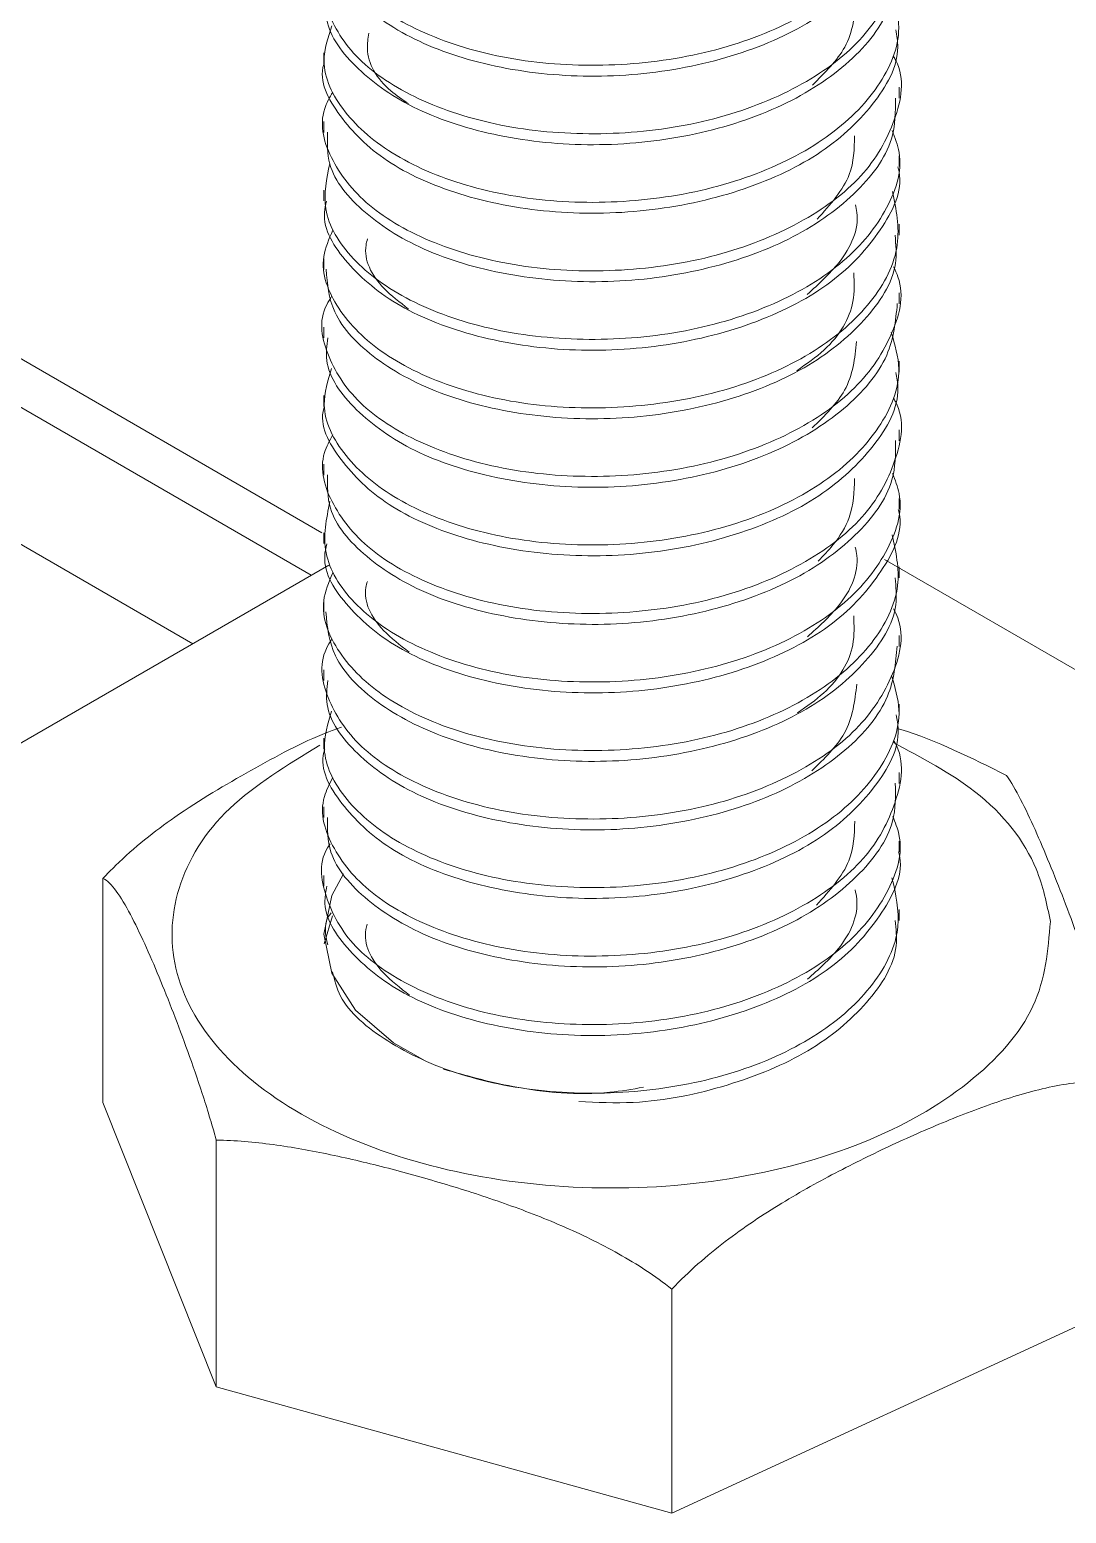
# Model space of a CAD drawing. Extents: x -976302 to -776254, y 5665 to 231437.
# Drawn here: x -788594.1 to -788485.3, y 78629.4 to 78785.1 of the extents above; entities that cross this region are included whole.
import ezdxf

# ---------------------------------------------------------------- set-up
doc = ezdxf.new("R2010")
doc.units = 0
doc.header["$LTSCALE"] = 1000
doc.header["$MEASUREMENT"] = 0

msp = doc.modelspace()

# ---------------------------------------------------------------- linework, layer by layer
at = {"linetype": 'Continuous', "lineweight": 15}
for p, q in [((-788563.43, 78732.34), (-788650.86, 78782.81)), ((-788563.43, 78732.34), (-788650.86, 78782.81)), ((-788563.25, 78782.68), (-788563.25, 78781.53)), ((-788563.25, 78782.68), (-788563.25, 78781.53)), ((-788564.55, 78727.88), (-788655.28, 78780.26)), ((-788564.55, 78727.88), (-788655.28, 78780.26)), ((-788502.86, 78777.94), (-788502.86, 78779.08)), ((-788502.86, 78777.94), (-788502.86, 78779.08)), ((-788563.25, 78775.48), (-788563.25, 78774.35)), ((-788563.25, 78775.48), (-788563.25, 78774.35)), ((-788577, 78720.69), (-788667.74, 78773.07)), ((-788577, 78720.69), (-788667.74, 78773.07)), ((-788502.86, 78770.75), (-788502.86, 78771.89)), ((-788502.86, 78770.75), (-788502.86, 78771.89)), ((-788563.25, 78768.29), (-788563.25, 78767.15)), ((-788563.25, 78768.29), (-788563.25, 78767.15)), ((-788502.86, 78763.56), (-788502.86, 78764.7)), ((-788502.86, 78763.56), (-788502.86, 78764.7)), ((-788563.25, 78761.11), (-788563.25, 78759.96)), ((-788563.25, 78761.11), (-788563.25, 78759.96)), ((-788502.86, 78756.37), (-788502.86, 78757.51)), ((-788502.86, 78756.37), (-788502.86, 78757.51)), ((-788563.25, 78753.91), (-788563.25, 78752.77)), ((-788563.25, 78753.91), (-788563.25, 78752.77)), ((-788502.86, 78749.18), (-788502.86, 78750.32)), ((-788502.86, 78749.18), (-788502.86, 78750.32)), ((-788563.25, 78746.72), (-788563.25, 78745.58)), ((-788563.25, 78746.72), (-788563.25, 78745.58)), ((-788502.86, 78741.99), (-788502.86, 78743.12)), ((-788502.86, 78741.99), (-788502.86, 78743.12)), ((-788563.25, 78739.53), (-788563.25, 78738.39)), ((-788563.25, 78739.53), (-788563.25, 78738.39)), ((-788502.86, 78734.79), (-788502.86, 78735.94)), ((-788502.86, 78734.79), (-788502.86, 78735.94)), ((-788563.25, 78732.34), (-788563.25, 78731.2)), ((-788563.25, 78732.34), (-788563.25, 78731.2)), ((-788504.39, 78729.51), (-788387.16, 78661.84)), ((-788504.39, 78729.51), (-788387.16, 78661.84)), ((-788678.95, 78661.84), (-788562.71, 78728.94)), ((-788678.95, 78661.84), (-788562.71, 78728.94)), ((-788502.86, 78727.61), (-788502.86, 78728.74)), ((-788502.86, 78727.61), (-788502.86, 78728.74)), ((-788563.25, 78725.15), (-788563.25, 78724.01)), ((-788563.25, 78725.15), (-788563.25, 78724.01)), ((-788502.86, 78720.41), (-788502.86, 78721.55)), ((-788502.86, 78720.41), (-788502.86, 78721.55)), ((-788563.25, 78717.96), (-788563.25, 78716.82)), ((-788563.25, 78717.96), (-788563.25, 78716.82)), ((-788502.86, 78713.22), (-788502.86, 78714.36)), ((-788502.86, 78713.22), (-788502.86, 78714.36)), ((-788563.25, 78710.77), (-788563.25, 78709.62)), ((-788563.25, 78710.77), (-788563.25, 78709.62)), ((-788502.86, 78706.03), (-788502.86, 78707.17)), ((-788502.86, 78706.03), (-788502.86, 78707.17)), ((-788563.25, 78703.58), (-788563.25, 78702.44)), ((-788563.25, 78703.58), (-788563.25, 78702.44)), ((-788502.86, 78698.84), (-788502.86, 78699.98)), ((-788502.86, 78698.84), (-788502.86, 78699.98)), ((-788586.43, 78672.54), (-788586.43, 78696.06)), ((-788586.43, 78672.54), (-788586.43, 78696.06)), ((-788563.25, 78696.38), (-788563.25, 78695.25)), ((-788563.25, 78696.38), (-788563.25, 78695.25)), ((-788562.32, 78692.14), (-788563.22, 78689.2)), ((-788562.32, 78692.14), (-788563.22, 78689.2)), ((-788502.86, 78691.65), (-788502.86, 78692.79)), ((-788502.86, 78691.65), (-788502.86, 78692.79)), ((-788586.43, 78672.54), (-788574.52, 78642.7)), ((-788586.43, 78672.54), (-788574.52, 78642.7)), ((-788574.52, 78642.7), (-788574.52, 78668.59)), ((-788574.52, 78642.7), (-788574.52, 78668.59)), ((-788526.7, 78629.43), (-788526.7, 78652.95)), ((-788526.7, 78629.43), (-788526.7, 78652.95)), ((-788526.71, 78629.43), (-788479.69, 78651.14)), ((-788526.71, 78629.43), (-788479.69, 78651.14)), ((-788574.52, 78642.7), (-788526.7, 78629.43)), ((-788574.52, 78642.7), (-788526.7, 78629.43))]:
    msp.add_line(p, q, dxfattribs=at)
at = {"linetype": 'Continuous', "lineweight": 15, "flags": 128}
msp.add_lwpolyline([(-788561.18, 78696.53), (-788562.4, 78694.28), (-788563.25, 78690.19), (-788562.4, 78686.1), (-788559.92, 78682.24), (-788555.94, 78678.82), (-788552.62, 78676.92)], dxfattribs=at)
msp.add_lwpolyline([(-788561.18, 78696.53), (-788562.4, 78694.28), (-788563.25, 78690.19), (-788562.4, 78686.1), (-788559.92, 78682.24), (-788555.94, 78678.82), (-788552.62, 78676.92)], dxfattribs=at)
at = {"linetype": 'Continuous', "lineweight": 15}
for points, knots in [([(-788562.3, 78800.04), (-788562.69, 78799.17), (-788563.89, 78796.52), (-788562.18, 78791.85), (-788557.5, 78787), (-788549.87, 78783.32), (-788540.4, 78781.31), (-788530.08, 78781.3), (-788520.1, 78783.21), (-788511.57, 78787.04), (-788505.54, 78792.2), (-788502.41, 78798.2), (-788503.16, 78802.21), (-788503.52, 78804.14)], [0, 0, 0, 0, 0.047405, 0.143403, 0.239375, 0.335368, 0.431341, 0.527314, 0.623301, 0.719274, 0.815275, 0.911245, 1, 1, 1, 1]), ([(-788562.3, 78800.04), (-788562.69, 78799.17), (-788563.89, 78796.52), (-788562.18, 78791.85), (-788557.5, 78787), (-788549.87, 78783.32), (-788540.4, 78781.31), (-788530.08, 78781.3), (-788520.1, 78783.21), (-788511.57, 78787.04), (-788505.54, 78792.2), (-788502.41, 78798.2), (-788503.16, 78802.21), (-788503.52, 78804.14)], [0, 0, 0, 0, 0.047405, 0.143403, 0.239375, 0.335368, 0.431341, 0.527314, 0.623301, 0.719274, 0.815275, 0.911245, 1, 1, 1, 1]), ([(-788503.29, 78799.52), (-788503.21, 78798.46), (-788502.97, 78795.31), (-788506.28, 78790.3), (-788512.62, 78785.23), (-788521.44, 78781.73), (-788531.53, 78780.01), (-788541.8, 78780.37), (-788551.1, 78782.6), (-788558.26, 78786.48), (-788562.64, 78791.17), (-788562.87, 78794.47), (-788562.97, 78795.93)], [0, 0, 0, 0, 0.054268, 0.16175, 0.269229, 0.376725, 0.484198, 0.591701, 0.699177, 0.80667, 0.914149, 1, 1, 1, 1]), ([(-788503.29, 78799.52), (-788503.21, 78798.46), (-788502.97, 78795.31), (-788506.28, 78790.3), (-788512.62, 78785.23), (-788521.44, 78781.73), (-788531.53, 78780.01), (-788541.8, 78780.37), (-788551.1, 78782.6), (-788558.26, 78786.48), (-788562.64, 78791.17), (-788562.87, 78794.47), (-788562.97, 78795.93)], [0, 0, 0, 0, 0.054268, 0.16175, 0.269229, 0.376725, 0.484198, 0.591701, 0.699177, 0.80667, 0.914149, 1, 1, 1, 1]), ([(-788562.44, 78793.09), (-788562.6, 78792.85), (-788563.89, 78790.89), (-788563.11, 78786.8), (-788559.79, 78781.61), (-788553.14, 78777.42), (-788544.3, 78774.68), (-788534.18, 78773.89), (-788523.92, 78775.02), (-788514.72, 78778.14), (-788507.5, 78782.84), (-788503.47, 78788.63), (-788502.17, 78793.35), (-788503.26, 78795.74), (-788503.44, 78796.12)], [0, 0, 0, 0, 0.013548, 0.11036, 0.207166, 0.30397, 0.400787, 0.497585, 0.594411, 0.691211, 0.78803, 0.884832, 0.981632, 1, 1, 1, 1]), ([(-788562.44, 78793.09), (-788562.6, 78792.85), (-788563.89, 78790.89), (-788563.11, 78786.8), (-788559.79, 78781.61), (-788553.14, 78777.42), (-788544.3, 78774.68), (-788534.18, 78773.89), (-788523.92, 78775.02), (-788514.72, 78778.14), (-788507.5, 78782.84), (-788503.47, 78788.63), (-788502.17, 78793.35), (-788503.26, 78795.74), (-788503.44, 78796.12)], [0, 0, 0, 0, 0.013548, 0.11036, 0.207166, 0.30397, 0.400787, 0.497585, 0.594411, 0.691211, 0.78803, 0.884832, 0.981632, 1, 1, 1, 1]), ([(-788503.02, 78792.33), (-788503.22, 78790.45), (-788503.66, 78786.48), (-788508.45, 78780.95), (-788515.88, 78776.45), (-788525.33, 78773.63), (-788535.63, 78772.71), (-788545.64, 78773.86), (-788554.27, 78776.75), (-788560.31, 78781.18), (-788563.29, 78785.42), (-788562.94, 78787.98), (-788562.83, 78788.72)], [0, 0, 0, 0, 0.096776, 0.204261, 0.311765, 0.419251, 0.526735, 0.634237, 0.741721, 0.849238, 0.956718, 1, 1, 1, 1]), ([(-788503.02, 78792.33), (-788503.22, 78790.45), (-788503.66, 78786.48), (-788508.45, 78780.95), (-788515.88, 78776.45), (-788525.33, 78773.63), (-788535.63, 78772.71), (-788545.64, 78773.86), (-788554.27, 78776.75), (-788560.31, 78781.18), (-788563.29, 78785.42), (-788562.94, 78787.98), (-788562.83, 78788.72)], [0, 0, 0, 0, 0.096776, 0.204261, 0.311765, 0.419251, 0.526735, 0.634237, 0.741721, 0.849238, 0.956718, 1, 1, 1, 1]), ([(-788562.39, 78785.54), (-788562.8, 78784.32), (-788563.81, 78781.29), (-788561.46, 78776.37), (-788556.1, 78771.74), (-788548, 78768.35), (-788538.25, 78766.77), (-788527.91, 78767.15), (-788518.15, 78769.49), (-788510.05, 78773.65), (-788504.67, 78779.04), (-788502.32, 78784.6), (-788503.29, 78788), (-788503.67, 78789.35)], [0, 0, 0, 0, 0.065693, 0.162499, 0.259287, 0.356102, 0.452886, 0.549682, 0.646476, 0.743265, 0.840071, 0.936856, 1, 1, 1, 1]), ([(-788562.39, 78785.54), (-788562.8, 78784.32), (-788563.81, 78781.29), (-788561.46, 78776.37), (-788556.1, 78771.74), (-788548, 78768.35), (-788538.25, 78766.77), (-788527.91, 78767.15), (-788518.15, 78769.49), (-788510.05, 78773.65), (-788504.67, 78779.04), (-788502.32, 78784.6), (-788503.29, 78788), (-788503.67, 78789.35)], [0, 0, 0, 0, 0.065693, 0.162499, 0.259287, 0.356102, 0.452886, 0.549682, 0.646476, 0.743265, 0.840071, 0.936856, 1, 1, 1, 1]), ([(-788507.34, 78788.36), (-788507.52, 78786.62), (-788507.85, 78783.36), (-788510.66, 78780.59), (-788511.97, 78779.29)], [0, 0, 0, 0, 0.5310077, 1, 1, 1, 1]), ([(-788507.34, 78788.36), (-788507.52, 78786.62), (-788507.85, 78783.36), (-788510.66, 78780.59), (-788511.97, 78779.29)], [0, 0, 0, 0, 0.5310077, 1, 1, 1, 1]), ([(-788503.22, 78785.12), (-788503.11, 78784.51), (-788502.66, 78781.81), (-788505.33, 78777.13), (-788511.02, 78771.79), (-788519.45, 78767.95), (-788529.35, 78765.83), (-788539.69, 78765.74), (-788549.25, 78767.61), (-788557.09, 78771.15), (-788561.8, 78776), (-788563.81, 78779.7), (-788563.24, 78781.51), (-788563.23, 78781.53)], [0, 0, 0, 0, 0.031542, 0.139054, 0.246551, 0.354079, 0.461572, 0.569088, 0.676587, 0.784091, 0.891601, 0.999094, 1, 1, 1, 1]), ([(-788503.22, 78785.12), (-788503.11, 78784.51), (-788502.66, 78781.81), (-788505.33, 78777.13), (-788511.02, 78771.79), (-788519.45, 78767.95), (-788529.35, 78765.83), (-788539.69, 78765.74), (-788549.25, 78767.61), (-788557.09, 78771.15), (-788561.8, 78776), (-788563.81, 78779.7), (-788563.24, 78781.51), (-788563.23, 78781.53)], [0, 0, 0, 0, 0.031542, 0.139054, 0.246551, 0.354079, 0.461572, 0.569088, 0.676587, 0.784091, 0.891601, 0.999094, 1, 1, 1, 1]), ([(-788554.34, 78777.36), (-788554.99, 78777.79), (-788557.41, 78779.41), (-788558.92, 78782.13), (-788558.6, 78784.2), (-788558.51, 78784.74)], [0, 0, 0, 0, 0.212983, 0.795127, 1, 1, 1, 1]), ([(-788554.34, 78777.36), (-788554.99, 78777.79), (-788557.41, 78779.41), (-788558.92, 78782.13), (-788558.6, 78784.2), (-788558.51, 78784.74)], [0, 0, 0, 0, 0.212983, 0.795127, 1, 1, 1, 1]), ([(-788562.31, 78778.58), (-788562.63, 78778), (-788563.91, 78775.68), (-788562.69, 78771.27), (-788558.62, 78766.25), (-788551.44, 78762.31), (-788542.24, 78759.96), (-788531.99, 78759.58), (-788521.85, 78761.14), (-788513.01, 78764.64), (-788506.33, 78769.61), (-788503.03, 78775.56), (-788502.18, 78780.07), (-788503.36, 78782.18), (-788503.44, 78782.32)], [0, 0, 0, 0, 0.031705, 0.12786, 0.223995, 0.32014, 0.41628, 0.512412, 0.608567, 0.704702, 0.800863, 0.896994, 0.993135, 1, 1, 1, 1]), ([(-788562.31, 78778.58), (-788562.63, 78778), (-788563.91, 78775.68), (-788562.69, 78771.27), (-788558.62, 78766.25), (-788551.44, 78762.31), (-788542.24, 78759.96), (-788531.99, 78759.58), (-788521.85, 78761.14), (-788513.01, 78764.64), (-788506.33, 78769.61), (-788503.03, 78775.56), (-788502.18, 78780.07), (-788503.36, 78782.18), (-788503.44, 78782.32)], [0, 0, 0, 0, 0.031705, 0.12786, 0.223995, 0.32014, 0.41628, 0.512412, 0.608567, 0.704702, 0.800863, 0.896994, 0.993135, 1, 1, 1, 1]), ([(-788503.23, 78777.95), (-788503.24, 78776.51), (-788503.27, 78772.97), (-788507.23, 78767.7), (-788514.1, 78762.88), (-788523.24, 78759.7), (-788533.45, 78758.35), (-788543.61, 78759.08), (-788552.62, 78761.62), (-788559.28, 78765.77), (-788562.97, 78770.27), (-788562.88, 78773.23), (-788562.84, 78774.36)], [0, 0, 0, 0, 0.074146, 0.18162, 0.289101, 0.396583, 0.504052, 0.61155, 0.719023, 0.826523, 0.933992, 1, 1, 1, 1]), ([(-788503.23, 78777.95), (-788503.24, 78776.51), (-788503.27, 78772.97), (-788507.23, 78767.7), (-788514.1, 78762.88), (-788523.24, 78759.7), (-788533.45, 78758.35), (-788543.61, 78759.08), (-788552.62, 78761.62), (-788559.28, 78765.77), (-788562.97, 78770.27), (-788562.88, 78773.23), (-788562.84, 78774.36)], [0, 0, 0, 0, 0.074146, 0.18162, 0.289101, 0.396583, 0.504052, 0.61155, 0.719023, 0.826523, 0.933992, 1, 1, 1, 1]), ([(-788562.61, 78771.07), (-788562.94, 78769.48), (-788563.67, 78766.07), (-788560.59, 78760.92), (-788554.58, 78756.53), (-788546.05, 78753.47), (-788536.09, 78752.31), (-788525.76, 78753.09), (-788516.28, 78755.86), (-788508.64, 78760.31), (-788503.97, 78765.92), (-788502.23, 78770.99), (-788503.29, 78773.79), (-788503.58, 78774.56)], [0, 0, 0, 0, 0.084846, 0.182445, 0.280032, 0.377646, 0.475231, 0.572838, 0.670427, 0.768023, 0.865619, 0.963203, 1, 1, 1, 1]), ([(-788562.61, 78771.07), (-788562.94, 78769.48), (-788563.67, 78766.07), (-788560.59, 78760.92), (-788554.58, 78756.53), (-788546.05, 78753.47), (-788536.09, 78752.31), (-788525.76, 78753.09), (-788516.28, 78755.86), (-788508.64, 78760.31), (-788503.97, 78765.92), (-788502.23, 78770.99), (-788503.29, 78773.79), (-788503.58, 78774.56)], [0, 0, 0, 0, 0.084846, 0.182445, 0.280032, 0.377646, 0.475231, 0.572838, 0.670427, 0.768023, 0.865619, 0.963203, 1, 1, 1, 1]), ([(-788507.54, 78773.98), (-788507.57, 78772.61), (-788507.63, 78769.5), (-788510.09, 78766.76), (-788511.47, 78765.24)], [0, 0, 0, 0, 0.441804, 1, 1, 1, 1]), ([(-788507.54, 78773.98), (-788507.57, 78772.61), (-788507.63, 78769.5), (-788510.09, 78766.76), (-788511.47, 78765.24)], [0, 0, 0, 0, 0.441804, 1, 1, 1, 1]), ([(-788502.99, 78770.74), (-788502.95, 78770.56), (-788502.39, 78768.33), (-788504.55, 78763.99), (-788509.53, 78758.44), (-788517.53, 78754.23), (-788527.19, 78751.74), (-788537.54, 78751.2), (-788547.35, 78752.69), (-788555.63, 78755.89), (-788561.08, 78760.54), (-788563.55, 78764.52), (-788563.05, 78766.74), (-788562.96, 78767.14)], [0, 0, 0, 0, 0.0089214, 0.1164504, 0.2239556, 0.3314898, 0.4389908, 0.5465025, 0.6540168, 0.7615225, 0.869052, 0.9765539, 1, 1, 1, 1]), ([(-788502.99, 78770.74), (-788502.95, 78770.56), (-788502.39, 78768.33), (-788504.55, 78763.99), (-788509.53, 78758.44), (-788517.53, 78754.23), (-788527.19, 78751.74), (-788537.54, 78751.2), (-788547.35, 78752.69), (-788555.63, 78755.89), (-788561.08, 78760.54), (-788563.55, 78764.52), (-788563.05, 78766.74), (-788562.96, 78767.14)], [0, 0, 0, 0, 0.0089214, 0.1164504, 0.2239556, 0.3314898, 0.4389908, 0.5465025, 0.6540168, 0.7615225, 0.869052, 0.9765539, 1, 1, 1, 1]), ([(-788562.3, 78764.08), (-788562.7, 78763.16), (-788563.88, 78760.46), (-788562.1, 78755.76), (-788557.33, 78750.94), (-788549.64, 78747.28), (-788540.13, 78745.33), (-788529.8, 78745.37), (-788519.85, 78747.34), (-788511.37, 78751.2), (-788505.42, 78756.4), (-788502.4, 78762.34), (-788503.18, 78766.28), (-788503.55, 78768.13)], [0, 0, 0, 0, 0.0496973, 0.1457928, 0.2418634, 0.3379551, 0.4340247, 0.5300968, 0.6261802, 0.7222508, 0.8183488, 0.9144162, 1, 1, 1, 1]), ([(-788562.3, 78764.08), (-788562.7, 78763.16), (-788563.88, 78760.46), (-788562.1, 78755.76), (-788557.33, 78750.94), (-788549.64, 78747.28), (-788540.13, 78745.33), (-788529.8, 78745.37), (-788519.85, 78747.34), (-788511.37, 78751.2), (-788505.42, 78756.4), (-788502.4, 78762.34), (-788503.18, 78766.28), (-788503.55, 78768.13)], [0, 0, 0, 0, 0.0496973, 0.1457928, 0.2418634, 0.3379551, 0.4340247, 0.5300968, 0.6261802, 0.7222508, 0.8183488, 0.9144162, 1, 1, 1, 1]), ([(-788507.45, 78766.76), (-788507.39, 78766.49), (-788506.94, 78764.44), (-788508.49, 78760.98), (-788511.32, 78758.42), (-788512.5, 78757.35)], [0, 0, 0, 0, 0.081162, 0.61547, 1, 1, 1, 1]), ([(-788507.45, 78766.76), (-788507.39, 78766.49), (-788506.94, 78764.44), (-788508.49, 78760.98), (-788511.32, 78758.42), (-788512.5, 78757.35)], [0, 0, 0, 0, 0.081162, 0.61547, 1, 1, 1, 1]), ([(-788503.29, 78763.56), (-788503.2, 78762.56), (-788502.93, 78759.47), (-788506.16, 78754.5), (-788512.41, 78749.39), (-788521.19, 78745.85), (-788531.26, 78744.08), (-788541.54, 78744.38), (-788550.88, 78746.56), (-788558.11, 78750.4), (-788562.59, 78755.12), (-788562.87, 78758.46), (-788563, 78759.98)], [0, 0, 0, 0, 0.051416, 0.158901, 0.266381, 0.37388, 0.481355, 0.588859, 0.696337, 0.80383, 0.911311, 1, 1, 1, 1]), ([(-788503.29, 78763.56), (-788503.2, 78762.56), (-788502.93, 78759.47), (-788506.16, 78754.5), (-788512.41, 78749.39), (-788521.19, 78745.85), (-788531.26, 78744.08), (-788541.54, 78744.38), (-788550.88, 78746.56), (-788558.11, 78750.4), (-788562.59, 78755.12), (-788562.87, 78758.46), (-788563, 78759.98)], [0, 0, 0, 0, 0.051416, 0.158901, 0.266381, 0.37388, 0.481355, 0.588859, 0.696337, 0.80383, 0.911311, 1, 1, 1, 1]), ([(-788554.34, 78755.81), (-788555.26, 78756.51), (-788557.81, 78758.45), (-788559.17, 78761.21), (-788558.72, 78762.95), (-788558.66, 78763.17)], [0, 0, 0, 0, 0.3307611, 0.9151325, 1, 1, 1, 1]), ([(-788554.34, 78755.81), (-788555.26, 78756.51), (-788557.81, 78758.45), (-788559.17, 78761.21), (-788558.72, 78762.95), (-788558.66, 78763.17)], [0, 0, 0, 0, 0.3307611, 0.9151325, 1, 1, 1, 1]), ([(-788562.42, 78757.12), (-788562.6, 78756.83), (-788563.9, 78754.84), (-788563.07, 78750.7), (-788559.65, 78745.53), (-788552.94, 78741.37), (-788544.05, 78738.68), (-788533.9, 78737.94), (-788523.66, 78739.13), (-788514.5, 78742.29), (-788507.35, 78747.03), (-788503.41, 78752.83), (-788502.17, 78757.53), (-788503.27, 78759.89), (-788503.44, 78760.24)], [0, 0, 0, 0, 0.015848, 0.112575, 0.209294, 0.306013, 0.402742, 0.499454, 0.596194, 0.692909, 0.789642, 0.886357, 0.983072, 1, 1, 1, 1]), ([(-788562.42, 78757.12), (-788562.6, 78756.83), (-788563.9, 78754.84), (-788563.07, 78750.7), (-788559.65, 78745.53), (-788552.94, 78741.37), (-788544.05, 78738.68), (-788533.9, 78737.94), (-788523.66, 78739.13), (-788514.5, 78742.29), (-788507.35, 78747.03), (-788503.41, 78752.83), (-788502.17, 78757.53), (-788503.27, 78759.89), (-788503.44, 78760.24)], [0, 0, 0, 0, 0.015848, 0.112575, 0.209294, 0.306013, 0.402742, 0.499454, 0.596194, 0.692909, 0.789642, 0.886357, 0.983072, 1, 1, 1, 1]), ([(-788507.63, 78759.59), (-788507.58, 78758.59), (-788507.45, 78755.79), (-788509.64, 78752.1), (-788512.59, 78750.04), (-788513.6, 78749.34)], [0, 0, 0, 0, 0.26816, 0.751203, 1, 1, 1, 1]), ([(-788507.63, 78759.59), (-788507.58, 78758.59), (-788507.45, 78755.79), (-788509.64, 78752.1), (-788512.59, 78750.04), (-788513.6, 78749.34)], [0, 0, 0, 0, 0.26816, 0.751203, 1, 1, 1, 1]), ([(-788503.05, 78756.38), (-788503.23, 78754.55), (-788503.61, 78750.64), (-788508.29, 78745.14), (-788515.65, 78740.6), (-788525.06, 78737.73), (-788535.36, 78736.76), (-788545.39, 78737.85), (-788554.07, 78740.7), (-788560.18, 78745.1), (-788563.25, 78749.37), (-788562.93, 78751.98), (-788562.83, 78752.77)], [0, 0, 0, 0, 0.093947, 0.201429, 0.30893, 0.416414, 0.523895, 0.631395, 0.738877, 0.846391, 0.953869, 1, 1, 1, 1]), ([(-788503.05, 78756.38), (-788503.23, 78754.55), (-788503.61, 78750.64), (-788508.29, 78745.14), (-788515.65, 78740.6), (-788525.06, 78737.73), (-788535.36, 78736.76), (-788545.39, 78737.85), (-788554.07, 78740.7), (-788560.18, 78745.1), (-788563.25, 78749.37), (-788562.93, 78751.98), (-788562.83, 78752.77)], [0, 0, 0, 0, 0.093947, 0.201429, 0.30893, 0.416414, 0.523895, 0.631395, 0.738877, 0.846391, 0.953869, 1, 1, 1, 1]), ([(-788562.42, 78749.57), (-788562.82, 78748.3), (-788563.79, 78745.23), (-788561.36, 78740.28), (-788555.91, 78735.68), (-788547.76, 78732.33), (-788537.98, 78730.8), (-788527.64, 78731.23), (-788517.91, 78733.63), (-788509.87, 78737.82), (-788504.58, 78743.25), (-788502.31, 78748.74), (-788503.3, 78752.07), (-788503.68, 78753.34)], [0, 0, 0, 0, 0.067985, 0.164898, 0.261794, 0.358718, 0.455609, 0.552515, 0.649415, 0.746313, 0.843226, 0.940118, 1, 1, 1, 1]), ([(-788562.42, 78749.57), (-788562.82, 78748.3), (-788563.79, 78745.23), (-788561.36, 78740.28), (-788555.91, 78735.68), (-788547.76, 78732.33), (-788537.98, 78730.8), (-788527.64, 78731.23), (-788517.91, 78733.63), (-788509.87, 78737.82), (-788504.58, 78743.25), (-788502.31, 78748.74), (-788503.3, 78752.07), (-788503.68, 78753.34)], [0, 0, 0, 0, 0.067985, 0.164898, 0.261794, 0.358718, 0.455609, 0.552515, 0.649415, 0.746313, 0.843226, 0.940118, 1, 1, 1, 1]), ([(-788507.32, 78752.4), (-788507.51, 78750.65), (-788507.86, 78747.38), (-788510.68, 78744.61), (-788511.99, 78743.33)], [0, 0, 0, 0, 0.536601, 1, 1, 1, 1]), ([(-788507.32, 78752.4), (-788507.51, 78750.65), (-788507.86, 78747.38), (-788510.68, 78744.61), (-788511.99, 78743.33)], [0, 0, 0, 0, 0.536601, 1, 1, 1, 1]), ([(-788503.2, 78749.16), (-788503.1, 78748.61), (-788502.63, 78745.97), (-788505.23, 78741.33), (-788510.83, 78735.97), (-788519.21, 78732.07), (-788529.08, 78729.91), (-788539.42, 78729.77), (-788549.01, 78731.58), (-788556.91, 78735.09), (-788561.72, 78739.91), (-788563.78, 78743.64), (-788563.21, 78745.51), (-788563.19, 78745.57)], [0, 0, 0, 0, 0.028697, 0.136213, 0.243713, 0.351246, 0.458742, 0.566259, 0.673762, 0.781268, 0.888783, 0.996279, 1, 1, 1, 1]), ([(-788503.2, 78749.16), (-788503.1, 78748.61), (-788502.63, 78745.97), (-788505.23, 78741.33), (-788510.83, 78735.97), (-788519.21, 78732.07), (-788529.08, 78729.91), (-788539.42, 78729.77), (-788549.01, 78731.58), (-788556.91, 78735.09), (-788561.72, 78739.91), (-788563.78, 78743.64), (-788563.21, 78745.51), (-788563.19, 78745.57)], [0, 0, 0, 0, 0.028697, 0.136213, 0.243713, 0.351246, 0.458742, 0.566259, 0.673762, 0.781268, 0.888783, 0.996279, 1, 1, 1, 1]), ([(-788562.3, 78742.61), (-788562.64, 78741.99), (-788563.91, 78739.62), (-788562.62, 78735.17), (-788558.47, 78730.17), (-788551.22, 78726.28), (-788541.98, 78723.97), (-788531.72, 78723.65), (-788521.6, 78725.25), (-788512.8, 78728.8), (-788506.2, 78733.8), (-788502.99, 78739.77), (-788502.19, 78744.25), (-788503.38, 78746.33), (-788503.44, 78746.44)], [0, 0, 0, 0, 0.03395, 0.130027, 0.226081, 0.322147, 0.418206, 0.514257, 0.610331, 0.706386, 0.802467, 0.898517, 0.99458, 1, 1, 1, 1]), ([(-788562.3, 78742.61), (-788562.64, 78741.99), (-788563.91, 78739.62), (-788562.62, 78735.17), (-788558.47, 78730.17), (-788551.22, 78726.28), (-788541.98, 78723.97), (-788531.72, 78723.65), (-788521.6, 78725.25), (-788512.8, 78728.8), (-788506.2, 78733.8), (-788502.99, 78739.77), (-788502.19, 78744.25), (-788503.38, 78746.33), (-788503.44, 78746.44)], [0, 0, 0, 0, 0.03395, 0.130027, 0.226081, 0.322147, 0.418206, 0.514257, 0.610331, 0.706386, 0.802467, 0.898517, 0.99458, 1, 1, 1, 1]), ([(-788503.24, 78742), (-788503.24, 78740.61), (-788503.23, 78737.13), (-788507.09, 78731.89), (-788513.88, 78727.04), (-788522.98, 78723.81), (-788533.17, 78722.4), (-788543.36, 78723.08), (-788552.41, 78725.58), (-788559.14, 78729.69), (-788562.92, 78734.22), (-788562.87, 78737.23), (-788562.85, 78738.4)], [0, 0, 0, 0, 0.071299, 0.178773, 0.286252, 0.393736, 0.501204, 0.608703, 0.716175, 0.823673, 0.931143, 1, 1, 1, 1]), ([(-788503.24, 78742), (-788503.24, 78740.61), (-788503.23, 78737.13), (-788507.09, 78731.89), (-788513.88, 78727.04), (-788522.98, 78723.81), (-788533.17, 78722.4), (-788543.36, 78723.08), (-788552.41, 78725.58), (-788559.14, 78729.69), (-788562.92, 78734.22), (-788562.87, 78737.23), (-788562.85, 78738.4)], [0, 0, 0, 0, 0.071299, 0.178773, 0.286252, 0.393736, 0.501204, 0.608703, 0.716175, 0.823673, 0.931143, 1, 1, 1, 1]), ([(-788562.61, 78735.6), (-788562.97, 78733.8), (-788563.71, 78730.18), (-788560.48, 78724.84), (-788554.38, 78720.47), (-788545.81, 78717.46), (-788535.81, 78716.35), (-788525.5, 78717.19), (-788516.05, 78720), (-788508.47, 78724.49), (-788503.89, 78730.13), (-788502.22, 78735.13), (-788503.28, 78737.86), (-788503.55, 78738.55)], [0, 0, 0, 0, 0.095325, 0.192163, 0.288991, 0.385844, 0.482669, 0.579518, 0.676347, 0.773184, 0.87002, 0.966845, 1, 1, 1, 1]), ([(-788562.61, 78735.6), (-788562.97, 78733.8), (-788563.71, 78730.18), (-788560.48, 78724.84), (-788554.38, 78720.47), (-788545.81, 78717.46), (-788535.81, 78716.35), (-788525.5, 78717.19), (-788516.05, 78720), (-788508.47, 78724.49), (-788503.89, 78730.13), (-788502.22, 78735.13), (-788503.28, 78737.86), (-788503.55, 78738.55)], [0, 0, 0, 0, 0.095325, 0.192163, 0.288991, 0.385844, 0.482669, 0.579518, 0.676347, 0.773184, 0.87002, 0.966845, 1, 1, 1, 1]), ([(-788507.53, 78738.03), (-788507.58, 78736.64), (-788507.67, 78734.24), (-788509.43, 78731.34), (-788510.82, 78729.91), (-788511.36, 78729.35)], [0, 0, 0, 0, 0.45155, 0.786669, 1, 1, 1, 1]), ([(-788507.53, 78738.03), (-788507.58, 78736.64), (-788507.67, 78734.24), (-788509.43, 78731.34), (-788510.82, 78729.91), (-788511.36, 78729.35)], [0, 0, 0, 0, 0.45155, 0.786669, 1, 1, 1, 1]), ([(-788502.95, 78734.78), (-788502.92, 78734.67), (-788502.36, 78732.49), (-788504.46, 78728.19), (-788509.35, 78722.61), (-788517.3, 78718.37), (-788526.92, 78715.82), (-788537.26, 78715.24), (-788547.11, 78716.67), (-788555.44, 78719.83), (-788560.97, 78724.45), (-788563.51, 78728.47), (-788563.03, 78730.74), (-788562.93, 78731.18)], [0, 0, 0, 0, 0.006098, 0.113627, 0.22113, 0.328661, 0.436161, 0.543669, 0.651183, 0.758686, 0.866215, 0.973715, 1, 1, 1, 1]), ([(-788502.95, 78734.78), (-788502.92, 78734.67), (-788502.36, 78732.49), (-788504.46, 78728.19), (-788509.35, 78722.61), (-788517.3, 78718.37), (-788526.92, 78715.82), (-788537.26, 78715.24), (-788547.11, 78716.67), (-788555.44, 78719.83), (-788560.97, 78724.45), (-788563.51, 78728.47), (-788563.03, 78730.74), (-788562.93, 78731.18)], [0, 0, 0, 0, 0.006098, 0.113627, 0.22113, 0.328661, 0.436161, 0.543669, 0.651183, 0.758686, 0.866215, 0.973715, 1, 1, 1, 1]), ([(-788562.31, 78728.11), (-788562.72, 78727.14), (-788563.87, 78724.4), (-788562.02, 78719.66), (-788557.16, 78714.87), (-788549.41, 78711.25), (-788539.86, 78709.36), (-788529.53, 78709.44), (-788519.61, 78711.46), (-788511.18, 78715.37), (-788505.31, 78720.6), (-788502.39, 78726.49), (-788503.2, 78730.35), (-788503.58, 78732.13)], [0, 0, 0, 0, 0.051991, 0.148185, 0.244354, 0.340546, 0.436714, 0.532886, 0.629067, 0.725237, 0.821433, 0.917599, 1, 1, 1, 1]), ([(-788562.31, 78728.11), (-788562.72, 78727.14), (-788563.87, 78724.4), (-788562.02, 78719.66), (-788557.16, 78714.87), (-788549.41, 78711.25), (-788539.86, 78709.36), (-788529.53, 78709.44), (-788519.61, 78711.46), (-788511.18, 78715.37), (-788505.31, 78720.6), (-788502.39, 78726.49), (-788503.2, 78730.35), (-788503.58, 78732.13)], [0, 0, 0, 0, 0.051991, 0.148185, 0.244354, 0.340546, 0.436714, 0.532886, 0.629067, 0.725237, 0.821433, 0.917599, 1, 1, 1, 1]), ([(-788507.46, 78730.81), (-788507.4, 78730.52), (-788506.95, 78728.45), (-788508.5, 78724.99), (-788511.32, 78722.46), (-788512.49, 78721.41)], [0, 0, 0, 0, 0.087125, 0.622432, 1, 1, 1, 1]), ([(-788507.46, 78730.81), (-788507.4, 78730.52), (-788506.95, 78728.45), (-788508.5, 78724.99), (-788511.32, 78722.46), (-788512.49, 78721.41)], [0, 0, 0, 0, 0.087125, 0.622432, 1, 1, 1, 1]), ([(-788503.29, 78727.6), (-788503.19, 78726.66), (-788502.89, 78723.62), (-788506.03, 78718.69), (-788512.21, 78713.55), (-788520.94, 78709.97), (-788530.98, 78708.15), (-788541.27, 78708.39), (-788550.65, 78710.53), (-788557.95, 78714.33), (-788562.54, 78719.07), (-788562.88, 78722.46), (-788563.03, 78724.02)], [0, 0, 0, 0, 0.048564, 0.156053, 0.263533, 0.371037, 0.478513, 0.586019, 0.693498, 0.800992, 0.908477, 1, 1, 1, 1]), ([(-788503.29, 78727.6), (-788503.19, 78726.66), (-788502.89, 78723.62), (-788506.03, 78718.69), (-788512.21, 78713.55), (-788520.94, 78709.97), (-788530.98, 78708.15), (-788541.27, 78708.39), (-788550.65, 78710.53), (-788557.95, 78714.33), (-788562.54, 78719.07), (-788562.88, 78722.46), (-788563.03, 78724.02)], [0, 0, 0, 0, 0.048564, 0.156053, 0.263533, 0.371037, 0.478513, 0.586019, 0.693498, 0.800992, 0.908477, 1, 1, 1, 1]), ([(-788554.29, 78719.81), (-788555.24, 78720.54), (-788557.82, 78722.51), (-788559.19, 78725.29), (-788558.73, 78727.01), (-788558.67, 78727.22)], [0, 0, 0, 0, 0.341589, 0.922003, 1, 1, 1, 1]), ([(-788554.29, 78719.81), (-788555.24, 78720.54), (-788557.82, 78722.51), (-788559.19, 78725.29), (-788558.73, 78727.01), (-788558.67, 78727.22)], [0, 0, 0, 0, 0.341589, 0.922003, 1, 1, 1, 1]), ([(-788562.4, 78721.15), (-788562.6, 78720.82), (-788563.9, 78718.78), (-788563.02, 78714.6), (-788559.51, 78709.45), (-788552.73, 78705.32), (-788543.79, 78702.68), (-788533.63, 78701.99), (-788523.4, 78703.23), (-788514.28, 78706.45), (-788507.2, 78711.22), (-788503.35, 78717.04), (-788502.17, 78721.72), (-788503.29, 78724.04), (-788503.44, 78724.36)], [0, 0, 0, 0, 0.018142, 0.114785, 0.211418, 0.308051, 0.404694, 0.501321, 0.597975, 0.694605, 0.791254, 0.887883, 0.984513, 1, 1, 1, 1]), ([(-788562.4, 78721.15), (-788562.6, 78720.82), (-788563.9, 78718.78), (-788563.02, 78714.6), (-788559.51, 78709.45), (-788552.73, 78705.32), (-788543.79, 78702.68), (-788533.63, 78701.99), (-788523.4, 78703.23), (-788514.28, 78706.45), (-788507.2, 78711.22), (-788503.35, 78717.04), (-788502.17, 78721.72), (-788503.29, 78724.04), (-788503.44, 78724.36)], [0, 0, 0, 0, 0.018142, 0.114785, 0.211418, 0.308051, 0.404694, 0.501321, 0.597975, 0.694605, 0.791254, 0.887883, 0.984513, 1, 1, 1, 1]), ([(-788507.63, 78723.63), (-788507.58, 78722.61), (-788507.47, 78719.79), (-788509.65, 78716.13), (-788512.56, 78714.11), (-788513.52, 78713.44)], [0, 0, 0, 0, 0.275231, 0.761441, 1, 1, 1, 1]), ([(-788507.63, 78723.63), (-788507.58, 78722.61), (-788507.47, 78719.79), (-788509.65, 78716.13), (-788512.56, 78714.11), (-788513.52, 78713.44)], [0, 0, 0, 0, 0.275231, 0.761441, 1, 1, 1, 1]), ([(-788503.08, 78720.43), (-788503.23, 78718.66), (-788503.56, 78714.79), (-788508.13, 78709.32), (-788515.43, 78704.74), (-788524.8, 78701.83), (-788535.08, 78700.8), (-788545.14, 78701.84), (-788553.87, 78704.64), (-788560.06, 78709.01), (-788563.22, 78713.31), (-788562.92, 78715.98), (-788562.82, 78716.82)], [0, 0, 0, 0, 0.091116, 0.198595, 0.306092, 0.413575, 0.521053, 0.628552, 0.736032, 0.843544, 0.951019, 1, 1, 1, 1]), ([(-788503.08, 78720.43), (-788503.23, 78718.66), (-788503.56, 78714.79), (-788508.13, 78709.32), (-788515.43, 78704.74), (-788524.8, 78701.83), (-788535.08, 78700.8), (-788545.14, 78701.84), (-788553.87, 78704.64), (-788560.06, 78709.01), (-788563.22, 78713.31), (-788562.92, 78715.98), (-788562.82, 78716.82)], [0, 0, 0, 0, 0.091116, 0.198595, 0.306092, 0.413575, 0.521053, 0.628552, 0.736032, 0.843544, 0.951019, 1, 1, 1, 1]), ([(-788562.44, 78713.6), (-788562.83, 78712.29), (-788563.78, 78709.17), (-788561.25, 78704.19), (-788555.73, 78699.62), (-788547.52, 78696.31), (-788537.71, 78694.83), (-788527.37, 78695.32), (-788517.68, 78697.76), (-788509.68, 78702), (-788504.48, 78707.45), (-788502.3, 78712.89), (-788503.3, 78716.14), (-788503.67, 78717.34)], [0, 0, 0, 0, 0.070276, 0.167298, 0.264302, 0.361336, 0.458336, 0.555353, 0.652362, 0.74937, 0.84639, 0.943392, 1, 1, 1, 1]), ([(-788562.44, 78713.6), (-788562.83, 78712.29), (-788563.78, 78709.17), (-788561.25, 78704.19), (-788555.73, 78699.62), (-788547.52, 78696.31), (-788537.71, 78694.83), (-788527.37, 78695.32), (-788517.68, 78697.76), (-788509.68, 78702), (-788504.48, 78707.45), (-788502.3, 78712.89), (-788503.3, 78716.14), (-788503.67, 78717.34)], [0, 0, 0, 0, 0.070276, 0.167298, 0.264302, 0.361336, 0.458336, 0.555353, 0.652362, 0.74937, 0.84639, 0.943392, 1, 1, 1, 1]), ([(-788507.31, 78716.45), (-788507.51, 78714.67), (-788507.88, 78711.4), (-788510.71, 78708.63), (-788512.01, 78707.36)], [0, 0, 0, 0, 0.541893, 1, 1, 1, 1]), ([(-788507.31, 78716.45), (-788507.51, 78714.67), (-788507.88, 78711.4), (-788510.71, 78708.63), (-788512.01, 78707.36)], [0, 0, 0, 0, 0.541893, 1, 1, 1, 1]), ([(-788503.17, 78713.21), (-788503.08, 78712.71), (-788502.59, 78710.13), (-788505.12, 78705.53), (-788510.64, 78700.14), (-788518.96, 78696.2), (-788528.8, 78693.98), (-788539.15, 78693.79), (-788548.78, 78695.56), (-788556.73, 78699.02), (-788561.64, 78703.82), (-788563.74, 78707.59), (-788563.18, 78709.51), (-788563.15, 78709.62)], [0, 0, 0, 0, 0.025854, 0.133374, 0.240877, 0.348412, 0.45591, 0.563428, 0.670935, 0.778443, 0.885961, 0.993461, 1, 1, 1, 1]), ([(-788503.17, 78713.21), (-788503.08, 78712.71), (-788502.59, 78710.13), (-788505.12, 78705.53), (-788510.64, 78700.14), (-788518.96, 78696.2), (-788528.8, 78693.98), (-788539.15, 78693.79), (-788548.78, 78695.56), (-788556.73, 78699.02), (-788561.64, 78703.82), (-788563.74, 78707.59), (-788563.18, 78709.51), (-788563.15, 78709.62)], [0, 0, 0, 0, 0.025854, 0.133374, 0.240877, 0.348412, 0.45591, 0.563428, 0.670935, 0.778443, 0.885961, 0.993461, 1, 1, 1, 1]), ([(-788561.4, 78711.94), (-788561.91, 78711.76), (-788565.06, 78710.6), (-788570.93, 78707.42), (-788578.41, 78703.05), (-788583.61, 78698.94), (-788585.98, 78696.52), (-788586.43, 78696.06)], [0, 0, 0, 0, 0.0588579, 0.3703545, 0.6849341, 0.9411183, 1, 1, 1, 1]), ([(-788561.4, 78711.94), (-788561.91, 78711.76), (-788565.06, 78710.6), (-788570.93, 78707.42), (-788578.41, 78703.05), (-788583.61, 78698.94), (-788585.98, 78696.52), (-788586.43, 78696.06)], [0, 0, 0, 0, 0.0588579, 0.3703545, 0.6849341, 0.9411183, 1, 1, 1, 1]), ([(-788491.59, 78706.87), (-788495.26, 78708.7), (-788499.03, 78710.57), (-788502.87, 78711.75), (-788502.97, 78711.77)], [0, 0, 0, 0, 0.974786, 1, 1, 1, 1]), ([(-788491.59, 78706.87), (-788495.26, 78708.7), (-788499.03, 78710.57), (-788502.87, 78711.75), (-788502.97, 78711.77)], [0, 0, 0, 0, 0.974786, 1, 1, 1, 1]), ([(-788486.99, 78691.53), (-788487.24, 78688.52), (-788487.74, 78682.51), (-788494.99, 78674.32), (-788506.16, 78667.93), (-788520.46, 78664.05), (-788536.15, 78663.12), (-788551.51, 78665.24), (-788564.78, 78670.17), (-788574.47, 78677.36), (-788579.51, 78686), (-788579.24, 78695.08), (-788574.1, 78703.66), (-788567.08, 78707.95), (-788563.64, 78710.04)], [0, 0, 0, 0, 0.083607, 0.167214, 0.250822, 0.334429, 0.418036, 0.501643, 0.58525, 0.668858, 0.752465, 0.836072, 0.919679, 1, 1, 1, 1]), ([(-788486.99, 78691.53), (-788487.24, 78688.52), (-788487.74, 78682.51), (-788494.99, 78674.32), (-788506.16, 78667.93), (-788520.46, 78664.05), (-788536.15, 78663.12), (-788551.51, 78665.24), (-788564.78, 78670.17), (-788574.47, 78677.36), (-788579.51, 78686), (-788579.24, 78695.08), (-788574.1, 78703.66), (-788567.08, 78707.95), (-788563.64, 78710.04)], [0, 0, 0, 0, 0.083607, 0.167214, 0.250822, 0.334429, 0.418036, 0.501643, 0.58525, 0.668858, 0.752465, 0.836072, 0.919679, 1, 1, 1, 1]), ([(-788562.3, 78706.64), (-788562.64, 78705.98), (-788563.91, 78703.56), (-788562.56, 78699.07), (-788558.31, 78694.1), (-788551, 78690.24), (-788541.71, 78687.98), (-788531.44, 78687.71), (-788521.34, 78689.37), (-788512.6, 78692.96), (-788506.06, 78697.99), (-788502.95, 78703.98), (-788502.2, 78708.43), (-788503.39, 78710.48), (-788503.44, 78710.56)], [0, 0, 0, 0, 0.036189, 0.132187, 0.228161, 0.324149, 0.420127, 0.5161, 0.612093, 0.708068, 0.80407, 0.900041, 0.996025, 1, 1, 1, 1]), ([(-788562.3, 78706.64), (-788562.64, 78705.98), (-788563.91, 78703.56), (-788562.56, 78699.07), (-788558.31, 78694.1), (-788551, 78690.24), (-788541.71, 78687.98), (-788531.44, 78687.71), (-788521.34, 78689.37), (-788512.6, 78692.96), (-788506.06, 78697.99), (-788502.95, 78703.98), (-788502.2, 78708.43), (-788503.39, 78710.48), (-788503.44, 78710.56)], [0, 0, 0, 0, 0.036189, 0.132187, 0.228161, 0.324149, 0.420127, 0.5161, 0.612093, 0.708068, 0.80407, 0.900041, 0.996025, 1, 1, 1, 1]), ([(-788503.53, 78710.34), (-788500.47, 78708.71), (-788493.58, 78705.06), (-788488.34, 78698.19), (-788487.36, 78693.38), (-788486.99, 78691.53)], [0, 0, 0, 0, 0.329857, 0.742029, 1, 1, 1, 1]), ([(-788503.53, 78710.34), (-788500.47, 78708.71), (-788493.58, 78705.06), (-788488.34, 78698.19), (-788487.36, 78693.38), (-788486.99, 78691.53)], [0, 0, 0, 0, 0.329857, 0.742029, 1, 1, 1, 1]), ([(-788479.68, 78674.65), (-788480.13, 78676.69), (-788480.6, 78678.56), (-788481.57, 78682.1), (-788482.07, 78683.77), (-788483.07, 78686.9), (-788483.57, 78688.36), (-788484.57, 78691.18), (-788485.07, 78692.53), (-788486.08, 78695.14), (-788486.58, 78696.41), (-788487.59, 78698.86), (-788488.09, 78700.05), (-788489.1, 78702.3), (-788489.61, 78703.37), (-788490.61, 78705.3), (-788491.1, 78706.17), (-788491.59, 78706.87)], [0, 0, 0, 0, 0.125, 0.125, 0.25, 0.25, 0.375, 0.375, 0.5, 0.5, 0.625, 0.625, 0.75, 0.75, 0.875, 0.875, 1, 1, 1, 1]), ([(-788479.68, 78674.65), (-788480.13, 78676.69), (-788480.6, 78678.56), (-788481.57, 78682.1), (-788482.07, 78683.77), (-788483.07, 78686.9), (-788483.57, 78688.36), (-788484.57, 78691.18), (-788485.07, 78692.53), (-788486.08, 78695.14), (-788486.58, 78696.41), (-788487.59, 78698.86), (-788488.09, 78700.05), (-788489.1, 78702.3), (-788489.61, 78703.37), (-788490.61, 78705.3), (-788491.1, 78706.17), (-788491.59, 78706.87)], [0, 0, 0, 0, 0.125, 0.125, 0.25, 0.25, 0.375, 0.375, 0.5, 0.5, 0.625, 0.625, 0.75, 0.75, 0.875, 0.875, 1, 1, 1, 1]), ([(-788503.26, 78706.04), (-788503.24, 78704.71), (-788503.18, 78701.28), (-788506.95, 78696.09), (-788513.67, 78691.19), (-788522.72, 78687.92), (-788532.9, 78686.46), (-788543.1, 78687.09), (-788552.19, 78689.53), (-788559, 78693.61), (-788562.88, 78698.17), (-788562.87, 78701.23), (-788562.87, 78702.45)], [0, 0, 0, 0, 0.06845, 0.175925, 0.283403, 0.390888, 0.498356, 0.605856, 0.713328, 0.820825, 0.928295, 1, 1, 1, 1]), ([(-788503.26, 78706.04), (-788503.24, 78704.71), (-788503.18, 78701.28), (-788506.95, 78696.09), (-788513.67, 78691.19), (-788522.72, 78687.92), (-788532.9, 78686.46), (-788543.1, 78687.09), (-788552.19, 78689.53), (-788559, 78693.61), (-788562.88, 78698.17), (-788562.87, 78701.23), (-788562.87, 78702.45)], [0, 0, 0, 0, 0.06845, 0.175925, 0.283403, 0.390888, 0.498356, 0.605856, 0.713328, 0.820825, 0.928295, 1, 1, 1, 1]), ([(-788562.58, 78699.7), (-788562.6, 78699.66), (-788563.86, 78697.93), (-788563.29, 78694.04), (-788560.46, 78688.77), (-788554.15, 78684.41), (-788545.56, 78681.45), (-788535.54, 78680.4), (-788525.23, 78681.28), (-788515.83, 78684.15), (-788508.3, 78688.68), (-788503.82, 78694.34), (-788502.21, 78699.28), (-788503.27, 78701.93), (-788503.52, 78702.55)], [0, 0, 0, 0, 0.0020094, 0.0988272, 0.1956489, 0.2924619, 0.3892975, 0.4861074, 0.5829416, 0.6797544, 0.7765778, 0.8733963, 0.9702062, 1, 1, 1, 1]), ([(-788562.58, 78699.7), (-788562.6, 78699.66), (-788563.86, 78697.93), (-788563.29, 78694.04), (-788560.46, 78688.77), (-788554.15, 78684.41), (-788545.56, 78681.45), (-788535.54, 78680.4), (-788525.23, 78681.28), (-788515.83, 78684.15), (-788508.3, 78688.68), (-788503.82, 78694.34), (-788502.21, 78699.28), (-788503.27, 78701.93), (-788503.52, 78702.55)], [0, 0, 0, 0, 0.0020094, 0.0988272, 0.1956489, 0.2924619, 0.3892975, 0.4861074, 0.5829416, 0.6797544, 0.7765778, 0.8733963, 0.9702062, 1, 1, 1, 1]), ([(-788507.52, 78702.07), (-788507.56, 78700.66), (-788507.66, 78697.52), (-788510.17, 78694.77), (-788511.55, 78693.25)], [0, 0, 0, 0, 0.450073, 1, 1, 1, 1]), ([(-788507.52, 78702.07), (-788507.56, 78700.66), (-788507.66, 78697.52), (-788510.17, 78694.77), (-788511.55, 78693.25)], [0, 0, 0, 0, 0.450073, 1, 1, 1, 1]), ([(-788502.91, 78698.83), (-788502.9, 78698.77), (-788502.33, 78696.65), (-788504.38, 78692.39), (-788509.17, 78686.79), (-788517.06, 78682.51), (-788526.65, 78679.91), (-788536.99, 78679.27), (-788546.87, 78680.66), (-788555.25, 78683.77), (-788560.87, 78688.36), (-788563.48, 78692.42), (-788563.01, 78694.74), (-788562.91, 78695.23)], [0, 0, 0, 0, 0.003279, 0.110806, 0.218307, 0.325834, 0.433332, 0.540836, 0.648348, 0.755849, 0.863377, 0.970874, 1, 1, 1, 1]), ([(-788502.91, 78698.83), (-788502.9, 78698.77), (-788502.33, 78696.65), (-788504.38, 78692.39), (-788509.17, 78686.79), (-788517.06, 78682.51), (-788526.65, 78679.91), (-788536.99, 78679.27), (-788546.87, 78680.66), (-788555.25, 78683.77), (-788560.87, 78688.36), (-788563.48, 78692.42), (-788563.01, 78694.74), (-788562.91, 78695.23)], [0, 0, 0, 0, 0.003279, 0.110806, 0.218307, 0.325834, 0.433332, 0.540836, 0.648348, 0.755849, 0.863377, 0.970874, 1, 1, 1, 1]), ([(-788586.43, 78696.06), (-788585.98, 78695.86), (-788585.51, 78695.38), (-788584.54, 78694.06), (-788584.04, 78693.22), (-788583.04, 78691.33), (-788582.54, 78690.29), (-788581.54, 78688.08), (-788581.03, 78686.91), (-788580.03, 78684.49), (-788579.53, 78683.23), (-788578.52, 78680.64), (-788578.02, 78679.3), (-788577.01, 78676.49), (-788576.5, 78675.03), (-788575.5, 78671.95), (-788575.01, 78670.33), (-788574.52, 78668.59)], [0, 0, 0, 0, 0.125, 0.125, 0.25, 0.25, 0.375, 0.375, 0.5, 0.5, 0.625, 0.625, 0.75, 0.75, 0.875, 0.875, 1, 1, 1, 1]), ([(-788586.43, 78696.06), (-788585.98, 78695.86), (-788585.51, 78695.38), (-788584.54, 78694.06), (-788584.04, 78693.22), (-788583.04, 78691.33), (-788582.54, 78690.29), (-788581.54, 78688.08), (-788581.03, 78686.91), (-788580.03, 78684.49), (-788579.53, 78683.23), (-788578.52, 78680.64), (-788578.02, 78679.3), (-788577.01, 78676.49), (-788576.5, 78675.03), (-788575.5, 78671.95), (-788575.01, 78670.33), (-788574.52, 78668.59)], [0, 0, 0, 0, 0.125, 0.125, 0.25, 0.25, 0.375, 0.375, 0.5, 0.5, 0.625, 0.625, 0.75, 0.75, 0.875, 0.875, 1, 1, 1, 1]), ([(-788562.32, 78686.27), (-788562.11, 78685.4), (-788561.48, 78682.71), (-788556.84, 78678.81), (-788549.22, 78675.22), (-788539.58, 78673.38), (-788529.26, 78673.51), (-788519.36, 78675.59), (-788510.99, 78679.54), (-788505.2, 78684.8), (-788502.37, 78690.63), (-788503.22, 78694.42), (-788503.61, 78696.12)], [0, 0, 0, 0, 0.051074, 0.158622, 0.266195, 0.37374, 0.48129, 0.588849, 0.696397, 0.803972, 0.911516, 1, 1, 1, 1]), ([(-788562.32, 78686.27), (-788562.11, 78685.4), (-788561.48, 78682.71), (-788556.84, 78678.81), (-788549.22, 78675.22), (-788539.58, 78673.38), (-788529.26, 78673.51), (-788519.36, 78675.59), (-788510.99, 78679.54), (-788505.2, 78684.8), (-788502.37, 78690.63), (-788503.22, 78694.42), (-788503.61, 78696.12)], [0, 0, 0, 0, 0.051074, 0.158622, 0.266195, 0.37374, 0.48129, 0.588849, 0.696397, 0.803972, 0.911516, 1, 1, 1, 1]), ([(-788507.47, 78694.85), (-788507.41, 78694.55), (-788506.97, 78692.46), (-788508.52, 78689.01), (-788511.33, 78686.5), (-788512.48, 78685.47)], [0, 0, 0, 0, 0.0930866, 0.6292413, 1, 1, 1, 1]), ([(-788507.47, 78694.85), (-788507.41, 78694.55), (-788506.97, 78692.46), (-788508.52, 78689.01), (-788511.33, 78686.5), (-788512.48, 78685.47)], [0, 0, 0, 0, 0.0930866, 0.6292413, 1, 1, 1, 1]), ([(-788562.82, 78689.1), (-788563.06, 78690.11), (-788563.33, 78691.27), (-788562.57, 78692.32), (-788562.48, 78692.45)], [0, 0, 0, 0, 0.87365, 1, 1, 1, 1]), ([(-788562.82, 78689.1), (-788563.06, 78690.11), (-788563.33, 78691.27), (-788562.57, 78692.32), (-788562.48, 78692.45)], [0, 0, 0, 0, 0.87365, 1, 1, 1, 1]), ([(-788554.24, 78683.81), (-788555.23, 78684.57), (-788557.82, 78686.58), (-788559.2, 78689.37), (-788558.74, 78691.07), (-788558.69, 78691.26)], [0, 0, 0, 0, 0.352234, 0.928774, 1, 1, 1, 1]), ([(-788554.24, 78683.81), (-788555.23, 78684.57), (-788557.82, 78686.58), (-788559.2, 78689.37), (-788558.74, 78691.07), (-788558.69, 78691.26)], [0, 0, 0, 0, 0.352234, 0.928774, 1, 1, 1, 1]), ([(-788503.28, 78691.65), (-788503.18, 78690.76), (-788502.85, 78687.78), (-788505.91, 78682.9), (-788512.01, 78677.7), (-788520.68, 78674.14), (-788529.3, 78672.31), (-788534.58, 78672.56), (-788536.49, 78672.65)], [0, 0, 0, 0, 0.08517, 0.285441, 0.485696, 0.685996, 0.886244, 1, 1, 1, 1]), ([(-788503.28, 78691.65), (-788503.18, 78690.76), (-788502.85, 78687.78), (-788505.91, 78682.9), (-788512.01, 78677.7), (-788520.68, 78674.14), (-788529.3, 78672.31), (-788534.58, 78672.56), (-788536.49, 78672.65)], [0, 0, 0, 0, 0.08517, 0.285441, 0.485696, 0.685996, 0.886244, 1, 1, 1, 1]), ([(-788550.67, 78676.04), (-788548.3, 78675.37), (-788542.88, 78673.85), (-788535.3, 78673.16), (-788530.86, 78673.94), (-788529.69, 78674.14)], [0, 0, 0, 0, 0.363659, 0.832475, 1, 1, 1, 1]), ([(-788550.67, 78676.04), (-788548.3, 78675.37), (-788542.88, 78673.85), (-788535.3, 78673.16), (-788530.86, 78673.94), (-788529.69, 78674.14)], [0, 0, 0, 0, 0.363659, 0.832475, 1, 1, 1, 1]), ([(-788526.71, 78652.96), (-788524.93, 78654.83), (-788523.05, 78656.46), (-788520.14, 78658.69), (-788519.15, 78659.4), (-788517.16, 78660.74), (-788516.17, 78661.37), (-788513.18, 78663.19), (-788511.19, 78664.29), (-788507.2, 78666.37), (-788505.2, 78667.34), (-788501.2, 78669.19), (-788499.19, 78670.06), (-788495.18, 78671.68), (-788493.17, 78672.42), (-788489.19, 78673.67), (-788487.22, 78674.17), (-788483.37, 78674.78), (-788481.46, 78674.89), (-788479.69, 78674.66)], [0, 0, 0, 0, 0.125, 0.125, 0.1875, 0.1875, 0.25, 0.25, 0.375, 0.375, 0.5, 0.5, 0.625, 0.625, 0.75, 0.75, 0.875, 0.875, 1, 1, 1, 1]), ([(-788526.71, 78652.96), (-788524.93, 78654.83), (-788523.05, 78656.46), (-788520.14, 78658.69), (-788519.15, 78659.4), (-788517.16, 78660.74), (-788516.17, 78661.37), (-788513.18, 78663.19), (-788511.19, 78664.29), (-788507.2, 78666.37), (-788505.2, 78667.34), (-788501.2, 78669.19), (-788499.19, 78670.06), (-788495.18, 78671.68), (-788493.17, 78672.42), (-788489.19, 78673.67), (-788487.22, 78674.17), (-788483.37, 78674.78), (-788481.46, 78674.89), (-788479.69, 78674.66)], [0, 0, 0, 0, 0.125, 0.125, 0.1875, 0.1875, 0.25, 0.25, 0.375, 0.375, 0.5, 0.5, 0.625, 0.625, 0.75, 0.75, 0.875, 0.875, 1, 1, 1, 1]), ([(-788574.52, 78668.59), (-788572.55, 78668.57), (-788570.56, 78668.39), (-788566.56, 78667.85), (-788564.55, 78667.49), (-788560.51, 78666.64), (-788558.49, 78666.16), (-788554.43, 78665.11), (-788552.4, 78664.54), (-788548.33, 78663.32), (-788546.31, 78662.66), (-788542.27, 78661.24), (-788540.26, 78660.46), (-788536.25, 78658.73), (-788534.25, 78657.76), (-788530.37, 78655.58), (-788528.49, 78654.36), (-788526.7, 78652.95)], [0, 0, 0, 0, 0.125, 0.125, 0.25, 0.25, 0.375, 0.375, 0.5, 0.5, 0.625, 0.625, 0.75, 0.75, 0.875, 0.875, 1, 1, 1, 1]), ([(-788574.52, 78668.59), (-788572.55, 78668.57), (-788570.56, 78668.39), (-788566.56, 78667.85), (-788564.55, 78667.49), (-788560.51, 78666.64), (-788558.49, 78666.16), (-788554.43, 78665.11), (-788552.4, 78664.54), (-788548.33, 78663.32), (-788546.31, 78662.66), (-788542.27, 78661.24), (-788540.26, 78660.46), (-788536.25, 78658.73), (-788534.25, 78657.76), (-788530.37, 78655.58), (-788528.49, 78654.36), (-788526.7, 78652.95)], [0, 0, 0, 0, 0.125, 0.125, 0.25, 0.25, 0.375, 0.375, 0.5, 0.5, 0.625, 0.625, 0.75, 0.75, 0.875, 0.875, 1, 1, 1, 1])]:
    msp.add_open_spline(points, degree=3, knots=knots, dxfattribs=at)

doc.saveas('drawing.dxf')
